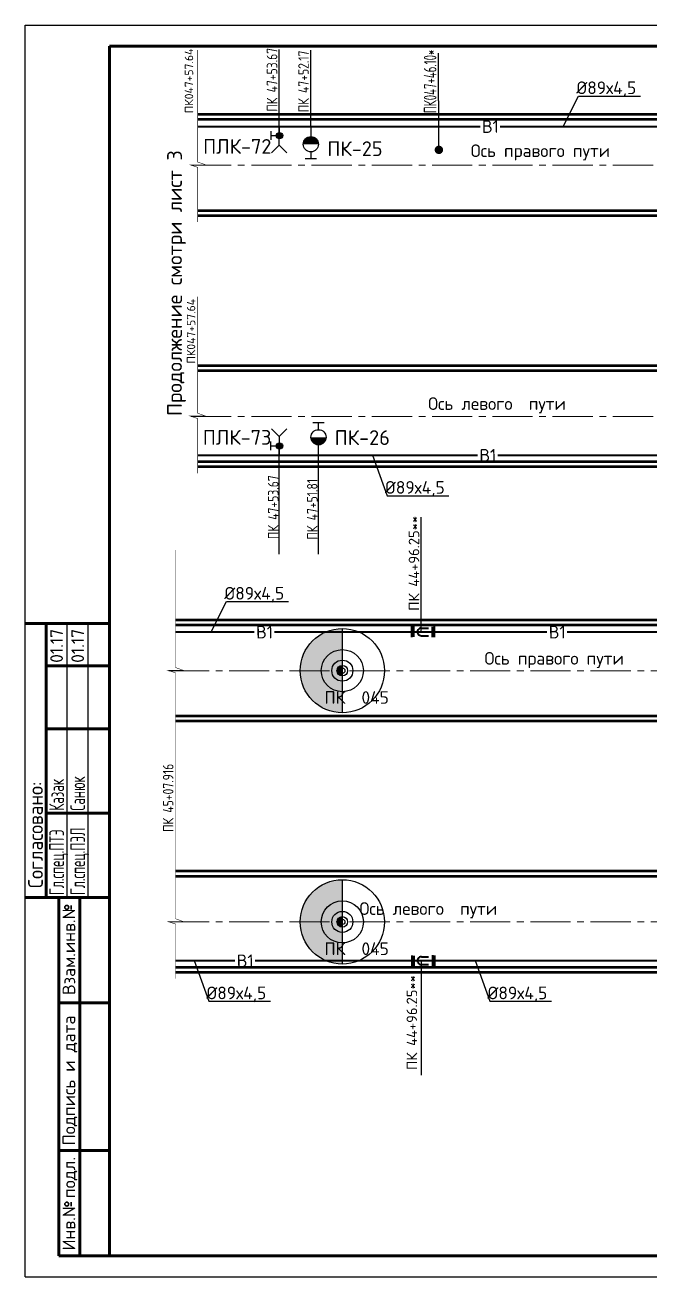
# Paper-space layout 'л2-л8' of a CAD drawing. Header units: millimetres. Extents: x 10032 to 18918, y -3051 to 627.
# Drawn here: x 16534.4 to 16682.6, y -2118.6 to -1821.6 of the extents above; entities that cross this region are included whole.
import ezdxf
from ezdxf.enums import TextEntityAlignment as Align

# ---------------------------------------------------------------- set-up
doc = ezdxf.new("R2010")
doc.units = ezdxf.units.MM
doc.header["$LTSCALE"] = 0.5
doc.linetypes.add('CENTER2', pattern=[28.575, 19.05, -3.175, 3.175, -3.175])
for name, color, linetype in [('1_NADPIS', 7, 'Continuous'), ('1_ПК_500', 20, 'Continuous'), ('3_RAZMER', 7, 'Continuous'), ('3_Текст', 7, 'Continuous'), ('FORMAT', 7, 'Continuous'), ('NADPISI', 110, 'Continuous'), ('ВК_надписи', 7, 'Continuous'), ('ВК_сети', 4, 'Continuous'), ('ГТ_ПК', 2, 'Continuous'), ('ГТ_ПК @ 0.25', 2, 'Continuous'), ('ГТ_ПК @ 0.5', 2, 'Continuous'), ('ГТ_ПК @ 1', 2, 'Continuous'), ('ГТ_ПК @ 2', 2, 'Continuous'), ('ГТ_ПК @ 4', 2, 'Continuous')]:
    doc.layers.add(name, color=color, linetype=linetype)
for name, color, linetype, lineweight in [('1_PK500', 5, 'Continuous', 35), ('_Формат', 7, 'Continuous', 35), ('А_Дизайн', 16, 'Continuous', 20), ('А_Конструкции', 4, 'Continuous', 50), ('АР_Оси', 242, 'CENTER2', 18)]:
    doc.layers.add(name, color=color, linetype=linetype, lineweight=lineweight)
doc.styles.add('RS-35-10', font='romans.shx', dxfattribs={"height": 3.5})
doc.styles.add('Стандарт ММП', font='isocpeur.ttf')

# ---------------------------------------------------------------- blocks, each defined once
blk = doc.blocks.new('ПК')
at = {"layer": 'ГТ_ПК'}
blk.add_hatch(color=0, dxfattribs=at).paths.add_polyline_path([(0, -2.5, 0.414214), (2.5, 0, 0.414214), (0, 2.5)])
at = {"layer": 'ГТ_ПК', "color": 0}
blk.add_line((0, -2.5), (0, 2.5), dxfattribs=at)
blk.add_circle((0, 0), 2.5, dxfattribs=at)
blk = doc.blocks.new('*U470')
at = {"layer": 'ГТ_ПК @ 0.25', "extrusion": (9.32183e-09, 7.72587e-22, 1), "xscale": 0.2500000000000059, "yscale": 0.2500000000000053, "zscale": 0.2500000000000053, "rotation": 180}
blk.add_blockref('ПК', (16609.63, -1974.78, 0), dxfattribs=at)
at = {"layer": 'ГТ_ПК @ 0.5', "extrusion": (9.32183e-09, 7.72587e-22, 1), "xscale": 0.5000000000000185, "yscale": 0.5000000000000173, "zscale": 0.5000000000000173, "rotation": 180}
blk.add_blockref('ПК', (16609.63, -1974.78, 0), dxfattribs=at)
at = {"layer": 'ГТ_ПК @ 1', "extrusion": (9.32183e-09, 7.72587e-22, 1), "rotation": 179.9999999999641}
blk.add_blockref('ПК', (16609.63, -1974.78, 0), dxfattribs=at)
at = {"layer": 'ГТ_ПК @ 2', "extrusion": (9.32183e-09, 7.72587e-22, 1), "xscale": 2.000000000000074, "yscale": 2.000000000000069, "zscale": 2.000000000000069, "rotation": 180}
blk.add_blockref('ПК', (16609.63, -1974.78, 0), dxfattribs=at)
at = {"layer": 'ГТ_ПК @ 4', "extrusion": (9.32183e-09, 7.72587e-22, 1), "xscale": 4.000000000000095, "yscale": 4.000000000000085, "zscale": 4.000000000000085, "rotation": 180}
blk.add_blockref('ПК', (16609.63, -1974.78, 0), dxfattribs=at)
blk = doc.blocks.new('*U489')
at = {"layer": 'ГТ_ПК @ 0.25', "extrusion": (9.32183e-09, 7.72587e-22, 1), "xscale": 0.2500000000000059, "yscale": 0.2500000000000053, "zscale": 0.2500000000000053, "rotation": 180}
blk.add_blockref('ПК', (16609.63, -2034.38, 0), dxfattribs=at)
at = {"layer": 'ГТ_ПК @ 0.5', "extrusion": (9.32183e-09, 7.72587e-22, 1), "xscale": 0.5000000000000185, "yscale": 0.5000000000000173, "zscale": 0.5000000000000173, "rotation": 180}
blk.add_blockref('ПК', (16609.63, -2034.38, 0), dxfattribs=at)
at = {"layer": 'ГТ_ПК @ 1', "extrusion": (9.32183e-09, 7.72587e-22, 1), "rotation": 179.9999999999641}
blk.add_blockref('ПК', (16609.63, -2034.38, 0), dxfattribs=at)
at = {"layer": 'ГТ_ПК @ 2', "extrusion": (9.32183e-09, 7.72587e-22, 1), "xscale": 2.000000000000074, "yscale": 2.000000000000069, "zscale": 2.000000000000069, "rotation": 180}
blk.add_blockref('ПК', (16609.63, -2034.38, 0), dxfattribs=at)
at = {"layer": 'ГТ_ПК @ 4', "extrusion": (9.32183e-09, 7.72587e-22, 1), "xscale": 4.000000000000095, "yscale": 4.000000000000085, "zscale": 4.000000000000085, "rotation": 180}
blk.add_blockref('ПК', (16609.63, -2034.38, 0), dxfattribs=at)
blk = doc.blocks.new('_zsog')
at = {"layer": 'FORMAT', "color": 7, "style": 'RS-35-10', "flags": 4}
for tag, p, width in [('ФИ', (-0.76, 20.59), 0.6), ('НО', (-0.76, 0.59), 0.5)]:
    blk.add_attdef(tag, p, '', height=3.5, rotation=90, dxfattribs=dict(at, width=width))
blk = doc.blocks.new('_shtsog')
at = {"layer": '_Формат', "color": 4, "lineweight": 60}
for p, q in [((-20, 65), (0, 65)), ((-15, 0), (-15, 65)), ((-15, 55), (0, 55)), ((-15, 40), (0, 40)), ((-15, 20), (0, 20)), ((-20, 0), (0, 0))]:
    blk.add_line(p, q, dxfattribs=at)
at = {"layer": '_Формат', "color": 7, "lineweight": 25}
for p, q in [((-10, 0), (-10, 65)), ((-5, 0), (-5, 65))]:
    blk.add_line(p, q, dxfattribs=at)
at = {"layer": '_Формат', "color": 7, "style": 'RS-35-10', "width": 0.9}
blk.add_text('Согласовано:', height=3.5, rotation=90, dxfattribs=at).set_placement((-15.77, 2.23))
blk = doc.blocks.new('A$C6DC00112')
at = {"layer": '_Формат', "color": 7, "lineweight": 60}
blk.add_line((-12, 0), (0, 0), dxfattribs=at)
at = {"layer": 'FORMAT', "ltscale": 0.2}
blk.add_blockref('_shtsog', (0, 0), dxfattribs=at)
ref = blk.add_blockref('_zsog', (-10, 0), dxfattribs=at)
ref.add_attrib('НО', 'Гл.спец.ПТЭ', (-10.76, 0.59), dxfattribs={"color": 7, "ltscale": 0.2, "height": 3.5, "rotation": 90, "style": 'RS-35-10', "width": 0.6})
ref.add_attrib('ФИ', 'Казак', (-10.76, 20.59), dxfattribs={"color": 7, "ltscale": 0.2, "height": 3.5, "rotation": 90, "style": 'RS-35-10', "width": 0.6})
ref = blk.add_blockref('_zsog', (-5, 0), dxfattribs=at)
ref.add_attrib('НО', 'Гл.спец.ПЭЛ', (-5.76, 0.59), dxfattribs={"color": 7, "ltscale": 0.2, "height": 3.5, "rotation": 90, "style": 'RS-35-10', "width": 0.6})
ref.add_attrib('ФИ', 'Санюк', (-5.76, 20.59), dxfattribs={"color": 7, "ltscale": 0.2, "height": 3.5, "rotation": 90, "style": 'RS-35-10', "width": 0.6})
at = {"layer": 'FORMAT', "color": 7, "style": 'Стандарт ММП'}
for p in [(-11.02, 55.7), (-6.02, 55.7)]:
    blk.add_text('01.17', height=3, rotation=90, dxfattribs=at).set_placement(p)

psp = doc.layouts.new('л2-л8')

# ---------------------------------------------------------------- hatches: boundary and pattern name
at = {"layer": 'ВК_сети', "ltscale": 0.5}
h = psp.add_hatch(color=5, dxfattribs=at)
h.paths.add_polyline_path([(16595.4876, -1847.8452, 0.41421356), (16594.7376, -1847.0952), (16594.7376, -1847.8452)])
h.paths.add_polyline_path([(16595.4876, -1847.8452), (16594.7376, -1847.8452), (16594.7376, -1848.5952, 0.41421356)])
h.paths.add_polyline_path([(16594.7376, -1847.8452), (16594.7376, -1847.0952, 0.58408052), (16594.0958, -1848.2332)])
h.paths.add_polyline_path([(16594.7376, -1848.5952), (16594.7376, -1847.8452), (16594.0958, -1848.2332, 0.26256208)])
h = psp.add_hatch(color=1, dxfattribs=at)
h.paths.add_polyline_path([(16600.376, -1849.9041), (16603.976, -1849.9041, 0.09159777), (16603.8572, -1849.261), (16600.4948, -1849.261, 0.09159777)])
h.paths.add_polyline_path([(16600.4948, -1849.261), (16603.8572, -1849.261, 0.68812614)])
h = psp.add_hatch(color=1, dxfattribs=at)
h.paths.add_polyline_path([(16600.376, -1849.9041), (16603.976, -1849.9041, 0.09159777), (16603.8572, -1849.261), (16600.4948, -1849.261, 0.09159777)])
h.paths.add_polyline_path([(16600.4948, -1849.261), (16603.8572, -1849.261, 0.68812614)])
h = psp.add_hatch(color=5, dxfattribs=at)
h.paths.add_polyline_path([(16595.4876, -1921.4685, -0.41421356), (16594.7376, -1922.2185), (16594.7376, -1921.4685)])
h.paths.add_polyline_path([(16595.4876, -1921.4685), (16594.7376, -1921.4685), (16594.7376, -1920.7185, -0.41421356)])
h.paths.add_polyline_path([(16594.7376, -1921.4685), (16594.7376, -1922.2185, -0.58408052), (16594.0958, -1921.0805)])
h.paths.add_polyline_path([(16594.7376, -1920.7185), (16594.7376, -1921.4685), (16594.0958, -1921.0805, -0.26256208)])
h = psp.add_hatch(color=1, dxfattribs=at)
h.paths.add_polyline_path([(16602.173, -1919.4095), (16605.773, -1919.4095, -0.09159777), (16605.6542, -1920.0527), (16602.2918, -1920.0527, -0.09159777)])
h.paths.add_polyline_path([(16602.2918, -1920.0527), (16605.6542, -1920.0527, -0.68812614)])
h = psp.add_hatch(color=1, dxfattribs=at)
h.paths.add_polyline_path([(16602.173, -1919.4095), (16605.773, -1919.4095, -0.09159777), (16605.6542, -1920.0527), (16602.2918, -1920.0527, -0.09159777)])
h.paths.add_polyline_path([(16602.2918, -1920.0527), (16605.6542, -1920.0527, -0.68812614)])

# ---------------------------------------------------------------- linework, layer by layer
at = {"layer": '1_NADPIS', "color": 1, "linetype": 'Continuous'}
for p, q in [((16594.676, -1845.6652, 0), (16594.676, -1827.4571, 0)), ((16602.176, -1845.6652, 0), (16602.176, -1827.5475, 0)), ((16632.5419, -1850.7264, 0), (16632.4716, -1828.304, 0)), ((16632.5419, -1850.7264, 0), (16632.4726, -1828.6146, 0)), ((16594.676, -1947.1579, 0), (16594.676, -1923.6484, 0)), ((16603.973, -1947.1579, 0), (16603.973, -1923.6484)), ((16628.351, -1965.5913), (16628.351, -1938.4001)), ((16628.351, -2043.5745, 0), (16628.351, -2070.7656, 0))]:
    psp.add_line(p, q, dxfattribs=at)
at = {"layer": '1_NADPIS', "color": 1, "linetype": 'Continuous', "const_width": 0.12, "elevation": 0}
psp.add_lwpolyline([(16575.3273, -1868.3423), (16575.3273, -1855.3693), (16573.5233, -1854.7753), (16577.1954, -1854.7728), (16575.3273, -1854.1037), (16575.3273, -1827.5404)], dxfattribs=at)
at = {"layer": '_Формат', "color": 7, "lineweight": 25}
for p, q in [((16534.3954, -2118.6162), (16534.3954, -1821.6162)), ((16534.3954, -1821.6162), (16886.4027, -1821.6162)), ((16534.3954, -2118.6162), (18145.4304, -2118.6162))]:
    psp.add_line(p, q, dxfattribs=at)
at = {"layer": '_Формат', "color": 7, "lineweight": 60}
for p, q in [((16554.3954, -1826.6165), (16936.7148, -1826.6162)), ((16554.3954, -2113.6165), (16554.3954, -1826.6165)), ((16542.3954, -2113.6162), (16542.3954, -2028.6162)), ((16542.3954, -2028.6162), (16554.3954, -2028.6162)), ((16547.3954, -2113.6162), (16547.3954, -2028.6162)), ((16542.3954, -2053.6162), (16554.3954, -2053.6162)), ((16542.3954, -2088.6162), (16554.3954, -2088.6162)), ((16554.3954, -2113.6165), (16542.3954, -2113.6162)), ((16554.3954, -2113.6165), (18140.4304, -2113.6162)), ((16554.3954, -2113.6165), (16597.7075, -2113.6165))]:
    psp.add_line(p, q, dxfattribs=at)
at = {"layer": '_Формат', "ltscale": 0.5}
for p, q in [((16545.3208, -2030.4671), (16545.3208, -2031.4212)), ((16545.3208, -2100.8609), (16545.3208, -2101.815))]:
    psp.add_line(p, q, dxfattribs=at)
for centre in [(16544.2942, -2030.9441), (16544.2942, -2101.3379)]:
    psp.add_circle(centre, 0.4775, dxfattribs=at)
at = {"layer": 'NADPISI', "color": 2, "lineweight": 9, "const_width": 1, "elevation": 0}
psp.add_lwpolyline([(16632.026, -1851.2261, 1), (16633.026, -1851.2261, 1)], format="xyb", close=True, dxfattribs=at)
at = {"layer": 'А_Дизайн', "ltscale": 0.125, "const_width": 0.12, "elevation": 0}
for points in [[(16575.3273, -1927.9423), (16575.3273, -1914.9693), (16573.5233, -1914.3753), (16577.1954, -1914.3728), (16575.3273, -1913.7037), (16575.3273, -1886.0768)], [(16570.0521, -2020.7572), (16570.0521, -1975.2954), (16568.2481, -1974.7014), (16571.9203, -1974.6988), (16570.0521, -1974.0298), (16570.0521, -1946.1725)], [(16570.0521, -2047.8684), (16570.0521, -2034.8954), (16568.2481, -2034.3014), (16571.9203, -2034.2988), (16570.0521, -2033.6298), (16570.0521, -2020.7572)]]:
    psp.add_lwpolyline(points, dxfattribs=at)
at = {"layer": 'А_Конструкции'}
for p, q in [((17823.4472, -1842.8568), (16575.3273, -1842.8568)), ((17823.4472, -1844.0568), (16575.3273, -1844.0568)), ((16762.023, -1865.6568), (16575.3273, -1865.6568)), ((17823.4472, -1866.8568), (16575.3273, -1866.8568)), ((17823.4472, -1902.4568), (16575.3273, -1902.4568)), ((17823.4472, -1903.6568), (16575.3273, -1903.6568)), ((17823.4472, -1925.2568), (16575.3273, -1925.2568)), ((17823.4472, -1926.4568), (16575.3273, -1926.4568)), ((17787.7157, -1962.7829), (16570.0521, -1962.7829)), ((17787.7157, -1963.9829), (16570.0521, -1963.9829)), ((17787.7157, -1985.5829), (16570.0521, -1985.5829)), ((17787.7157, -1986.7829), (16570.0521, -1986.7829)), ((17787.7157, -2022.3829), (16570.0521, -2022.3829)), ((17787.7157, -2023.5829), (16570.0521, -2023.5829)), ((17787.7157, -2045.1829), (16570.0521, -2045.1829)), ((17787.7157, -2046.3829), (16570.0521, -2046.3829))]:
    psp.add_line(p, q, dxfattribs=at)
at = {"layer": 'АР_Оси', "color": 7}
for p, q in [((16573.7708, -1854.8568), (16575.3273, -1854.8568)), ((16573.7708, -1854.8568), (16703.488, -1854.8568)), ((16573.7708, -1914.4568), (17823.4472, -1914.4568)), ((16568.4957, -1974.7829), (16570.0201, -1974.7829)), ((16568.4957, -1974.7829), (17787.7157, -1974.7829)), ((16568.4957, -2034.3829), (17787.7157, -2034.3829))]:
    psp.add_line(p, q, dxfattribs=at)
at = {"layer": 'ВК_надписи'}
for p, q in [((16662.0092, -1845.6652, 0), (16665.6689, -1838.4675, 0)), ((16665.6689, -1838.4675, 0), (16680.3084, -1838.4675, 0)), ((16616.8189, -1923.6484, 0), (16620.2712, -1933.2795, 0)), ((16620.2712, -1933.2795, 0), (16634.9106, -1933.2795, 0)), ((16578.5366, -1965.5913, 0), (16582.1963, -1958.3936, 0)), ((16582.1963, -1958.3936, 0), (16596.8358, -1958.3936, 0)), ((16574.4846, -2043.5745, 0), (16577.9369, -2053.2056, 0)), ((16641.1396, -2043.5745, 0), (16644.5918, -2053.2056, 0)), ((16577.9369, -2053.2056, 0), (16592.5763, -2053.2056, 0)), ((16644.5918, -2053.2056, 0), (16659.2313, -2053.2056, 0))]:
    psp.add_line(p, q, dxfattribs=at)
at = {"layer": 'ВК_сети', "color": 5, "ltscale": 0.5}
for p, q in [((16592.708, -1846.8135, 0), (16592.708, -1848.8754, 0)), ((16594.676, -1850.104, 0), (16594.676, -1845.6652, 0)), ((16592.708, -1847.8445, 0), (16594.7376, -1847.8445, 0)), ((16594.676, -1850.104, 0), (16592.8518, -1851.9282, 0)), ((16594.676, -1850.104, 0), (16596.5002, -1851.9282, 0)), ((16594.676, -1919.2097, 0), (16592.8518, -1917.3855, 0)), ((16594.676, -1919.2097, 0), (16596.5002, -1917.3855, 0)), ((16592.708, -1922.5001, 0), (16592.708, -1920.4383, 0)), ((16592.708, -1921.4692, 0), (16594.7376, -1921.4692, 0)), ((16594.676, -1919.2097, 0), (16594.676, -1923.6484, 0))]:
    psp.add_line(p, q, dxfattribs=at)
at = {"layer": 'ВК_сети', "color": 1, "lineweight": 30, "ltscale": 0.5, "extrusion": (-3.27269e-07, 1.1423e-06, 1)}
psp.add_line((16594.676, -1845.6652, 0), (16594.676, -1848.6202, 0), dxfattribs=at)
at = {"layer": 'ВК_сети', "color": 1, "ltscale": 0.5}
for p, q in [((16602.176, -1845.6652, 0), (16602.176, -1848.1041, 0)), ((16602.176, -1845.6652, 0), (16602.176, -1848.1041, 0)), ((16602.176, -1851.7041, 0), (16602.176, -1853.3571, 0)), ((16602.176, -1851.7041, 0), (16602.176, -1853.3571, 0)), ((16603.5179, -1853.3571, 0), (16600.8341, -1853.3571, 0)), ((16603.5179, -1853.3571, 0), (16600.8341, -1853.3571, 0)), ((16605.3149, -1915.9566, 0), (16602.6311, -1915.9566, 0)), ((16605.3149, -1915.9566, 0), (16602.6311, -1915.9566, 0)), ((16603.973, -1917.6095, 0), (16603.973, -1915.9566, 0)), ((16603.973, -1917.6095, 0), (16603.973, -1915.9566, 0)), ((16603.973, -1923.6484), (16603.973, -1921.2095, 0)), ((16603.973, -1923.6484, 0), (16603.973, -1921.2095, 0))]:
    psp.add_line(p, q, dxfattribs=at)
at = {"layer": 'ВК_сети', "color": 1, "lineweight": 30, "ltscale": 0.5}
for p, q in [((16602.176, -1848.6267, -0.0001), (16601.6586, -1848.6305, -0.0001)), ((16602.176, -1848.6267, -0.0001), (16601.6586, -1848.6305, -0.0001)), ((16602.173, -1848.2247, -0.0001), (16602.176, -1848.6267, -0.0001)), ((16602.173, -1848.2247, -0.0001), (16602.176, -1848.6267, -0.0001)), ((16602.176, -1848.6267, -0.0001), (16602.6934, -1848.6229, -0.0001)), ((16602.176, -1848.6267, -0.0001), (16602.6934, -1848.6229, -0.0001)), ((16603.973, -1920.687, -0.0001), (16603.4556, -1920.6832, -0.0001)), ((16603.973, -1920.687, -0.0001), (16603.4556, -1920.6832, -0.0001)), ((16603.97, -1921.089, -0.0001), (16603.973, -1920.687, -0.0001)), ((16603.97, -1921.089, -0.0001), (16603.973, -1920.687, -0.0001)), ((16603.973, -1920.687, -0.0001), (16604.4904, -1920.6908, -0.0001)), ((16603.973, -1920.687, -0.0001), (16604.4904, -1920.6908, -0.0001))]:
    psp.add_line(p, q, dxfattribs=at)
at = {"layer": 'ВК_сети', "color": 1, "lineweight": 30, "ltscale": 0.5, "extrusion": (-3.27269e-07, -1.1423e-06, 1)}
psp.add_line((16594.676, -1923.6484, 0), (16594.676, -1920.6935, 0), dxfattribs=at)
at = {"layer": 'ВК_сети', "color": 5, "lineweight": 40, "ltscale": 0.5}
for p, q in [((16626.0873, -1966.805), (16626.1178, -1964.3225)), ((16626.5837, -1966.7449), (16626.6141, -1964.2624, 0)), ((16628.4288, -1964.6947), (16630.0997, -1964.7151)), ((16630.9869, -1966.865), (16631.0173, -1964.3825)), ((16631.4833, -1966.805), (16631.5137, -1964.3225)), ((16628.4068, -1966.4896), (16630.0777, -1966.51)), ((16626.0873, -2042.3608, 0), (16626.1178, -2044.8433, 0)), ((16626.5837, -2042.4208, 0), (16626.6141, -2044.9033, 0)), ((16628.4068, -2042.6762, 0), (16630.0777, -2042.6557, 0)), ((16630.9869, -2042.3007, 0), (16631.0173, -2044.7832, 0)), ((16631.4833, -2042.3608, 0), (16631.5137, -2044.8433, 0)), ((16628.4288, -2044.4711, 0), (16630.0997, -2044.4506, 0))]:
    psp.add_line(p, q, dxfattribs=at)
at = {"layer": 'ВК_сети', "color": 2, "lineweight": 40, "ltscale": 0.5, "elevation": 0}
for points in [[(16575.3273, -1845.6652), (16642.2912, -1845.6652)], [(16647.0914, -1845.6652), (16758.1684, -1845.6652)], [(16575.3273, -1923.6484), (16641.6824, -1923.6484)], [(16646.4826, -1923.6484), (16758.1684, -1923.6484)], [(16570.0521, -1965.5913), (16588.7309, -1965.5913)], [(16593.5312, -1965.5913), (16658.1334, -1965.5913)], [(16662.9336, -1965.5913), (16680.78, -1965.5913)], [(16680.78, -1965.5913), (16765.5105, -1965.5913)], [(16570.0521, -2043.5745), (16584.1429, -2043.5745)], [(16588.9432, -2043.5745), (16680.78, -2043.5745)], [(16680.78, -2043.5745), (16753.1718, -2043.5745)]]:
    psp.add_lwpolyline(points, dxfattribs=at)
at = {"layer": 'ВК_сети', "color": 5, "ltscale": 0.5}
for centre in [(16594.7376, -1847.8452, 0), (16594.7376, -1921.4685, 0)]:
    psp.add_circle(centre, 0.75, dxfattribs=at)
at = {"layer": 'ВК_сети', "color": 1, "ltscale": 0.5}
for centre in [(16602.176, -1849.9041, 0), (16602.176, -1849.9041, 0), (16603.973, -1919.4095, 0), (16603.973, -1919.4095, 0)]:
    psp.add_circle(centre, 1.8, dxfattribs=at)
at = {"layer": 'ВК_сети', "color": 5, "lineweight": 40, "ltscale": 0.5}
for centre, start, end in [((16628.351, -1965.5913), 85.038167, 273.557419), ((16628.351, -2043.5745, 0), 86.442581, 274.961833)]:
    psp.add_arc(centre, 0.9, start, end, dxfattribs=at)

# ---------------------------------------------------------------- block references
at = {"layer": '3_RAZMER', "color": 1, "lineweight": 30}
psp.add_blockref('A$C6DC00112', (16554.3954, -2028.6162), dxfattribs=at)
at = {"layer": 'ГТ_ПК', "color": 6, "linetype": 'Continuous', "lineweight": 120}
for name in ['*U470', '*U489']:
    psp.add_blockref(name, (0, 0), dxfattribs=at)

# ---------------------------------------------------------------- texts
at = {"layer": '1_NADPIS', "color": 1, "linetype": 'Continuous', "style": 'Стандарт ММП'}
for s, height, rotation, p in [('ПК047+57.64', 2, 90.010717, (16574.2683, -1842.5401, 0)), ('ПК-25', 3.5, 360, (16606.0765, -1852.7009)), ('Продолжение смотри лист 3', 3.5, 90, (16571.5998, -1914.3766)), ('ПК-26', 3.5, 360, (16607.8132, -1921.2462, 0)), (' ПК 44+96.25**', 2.5, 90, (16627.8682, -1962.1716)), (' ПК 44+96.25**', 2.5, 90, (16627.375, -2071.1192, 0))]:
    psp.add_text(s, height=height, rotation=rotation, dxfattribs=at).set_placement(p)
for s, height, rotation, width, p in [('ПК 47+53.67', 2.5, 90, 0.8, (16594.2187, -1842.1777, 0)), ('ПК 47+52.17', 2.5, 90, 0.8, (16601.6825, -1842.3142, 0)), ('ПК047+46.10*', 3, 90.010717, 0.62, (16631.9646, -1842.5371, 0)), ('ПК 47+53.67', 2.5, 90, 0.8, (16594.4999, -1943.5646, 0)), ('ПК 47+51.81', 2.5, 90, 0.8, (16603.7608, -1943.7012, 0))]:
    psp.add_text(s, height=height, rotation=rotation, dxfattribs=dict(at, width=width)).set_placement(p)
at = {"layer": '1_NADPIS', "linetype": 'Continuous', "style": 'Стандарт ММП'}
for s, p in [('ПЛК-72', (16576.6212, -1852.164, 0)), ('ПЛК-73', (16576.5455, -1921.1842, 0))]:
    psp.add_text(s, height=3.5, rotation=360, dxfattribs=at).set_placement(p)
at = {"layer": '1_NADPIS', "linetype": 'Continuous', "lineweight": 30, "style": 'Стандарт ММП', "width": 0.8}
psp.add_text('ПК 45+07.916', height=2.5, rotation=90, dxfattribs=at).set_placement((16569.5892, -2013.0498, 0))
at = {"layer": '1_PK500', "style": 'Стандарт ММП'}
for p in [(16642.7566, -1847.2282), (16642.1478, -1925.2114), (16589.1964, -1967.1543), (16658.5988, -1967.1543), (16584.6084, -2045.1375)]:
    psp.add_text('В1', height=3, rotation=0.560426, dxfattribs=at).set_placement(p)
at = {"layer": '1_ПК_500', "color": 5, "style": 'Стандарт ММП'}
psp.add_text('ПК047+57.64', height=2, rotation=90.010717, dxfattribs=at).set_placement((16574.7648, -1901.9342, 0))
at = {"layer": '3_Текст', "color": 255, "style": 'Стандарт ММП'}
for s, p in [('Ось правого пути', (16640.082, -1852.932, 0)), ('Ось левого  пути', (16629.9772, -1912.9247, -0.0004)), ('Ось правого пути', (16643.346, -1973.3582)), ('Ось левого  пути', (16613.6925, -2032.726, -0.0004))]:
    psp.add_text(s, height=3, dxfattribs=at).set_placement(p)
at = {"layer": '_Формат', "color": 7, "lineweight": 25, "style": 'Стандарт ММП'}
for s, p in [('Взам.инв.N', (16546.2933, -2051.7262)), ('Подпись и дата', (16546.2933, -2087.4278))]:
    psp.add_text(s, height=3, rotation=90, dxfattribs=at).set_placement(p)
psp.add_text('Инв.N подл.', height=3, rotation=90, dxfattribs=at).set_placement((16546.2933, -2101.2364), align=Align.CENTER)
at = {"layer": 'ВК_надписи', "lineweight": 30, "ltscale": 0.5, "style": 'Стандарт ММП'}
for p in [(16665.108, -1837.9964, 0), (16619.7103, -1932.8083, 0), (16581.6354, -1957.9224, 0), (16577.376, -2052.7344, 0), (16644.0309, -2052.7344, 0)]:
    psp.add_text('%%C89х4,5', height=3, dxfattribs=at).set_placement(p)
at = {"layer": 'ВК_надписи', "char_height": 3, "attachment_point": 8, "style": 'Стандарт ММП'}
for insert in [(16613.0273, -1982.6542), (16613.0273, -2042.2542)]:
    psp.add_mtext('ПК  045', dxfattribs=dict(at, insert=insert))

doc.saveas('drawing.dxf')
